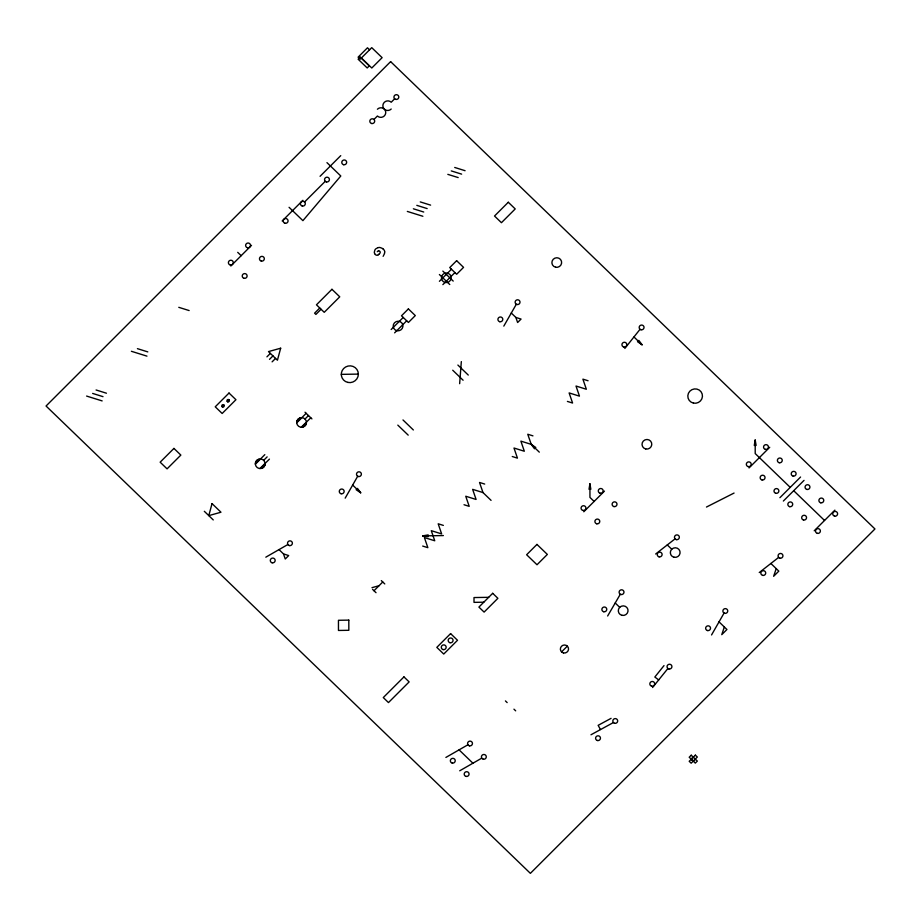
<?xml version="1.0" encoding="UTF-8"?>
<svg xmlns="http://www.w3.org/2000/svg" width="921" height="921" viewBox="0 0 921 921"><rect width="100%" height="100%" fill="white"/><g stroke="black" fill="none" stroke-linecap="round" stroke-linejoin="round"><path stroke-width="1.38" d="M459.648 383.677L461.329 361.608M589.924 483.847L589.014 489.258L590.845 489.224L589.924 483.847L589.947 497.409L594.126 501.45M755.185 440.008L754.276 445.407L756.106 445.384L755.185 440.008L755.208 453.569L790.241 487.37M384.541 253.171L384.115 254.438A1.382 1.347 -18.6 0 1 383.93 254.806L383.7 255.244M724.332 626.982L721.765 634.661L726.934 629.492L719.002 621.836M776.219 568.625L773.64 576.293L778.809 571.124L770.877 563.479M345.179 498.146L357.647 476.33M503.81 326.115L516.29 304.298M711.553 634.949L724.021 613.144M377.253 251.732L377.99 251.007A1.704 1.669 -18.6 0 1 378.347 250.869L378.612 250.834M607.641 615.988L620.259 594.321M624.818 348.46L640.026 329.304M664.018 665.595L654.831 677.039L658.722 679.94M652.552 687.527L667.909 668.496M373.972 119.454L377.414 116.011A4.893 4.789 -18.6 0 0 384.322 115.908A4.893 4.789 -18.6 0 0 384.31 109.127A4.893 4.789 -18.6 0 1 384.299 102.335A4.893 4.789 -18.6 0 1 391.206 102.231L394.649 98.789M320.071 176.302L340.747 155.649M230.837 266.008L251.514 245.354M282.183 220.971L302.859 200.306M304.586 201.975L325.263 181.31M266.929 356.841L270.371 353.399M319.771 307.994L314.602 313.163L315.891 314.418L321.061 309.249M222.145 406.702L223.861 404.987M227.303 401.533L229.03 399.818M269.519 359.351L272.961 355.909M378.922 254.254L379.855 253.287A5.917 5.779 -18.6 0 0 380.189 252.527L380.223 252.296A1.577 1.543 -18.6 0 0 380.062 251.698L379.982 251.571A2.89 2.821 -18.6 0 0 379.636 251.237A1.83 1.796 -18.6 0 0 378.957 250.892M272.109 361.849L275.563 358.407M255.359 464.115L264.822 454.652M296.712 422.785L306.163 413.333M391.16 329.511L403.225 317.457M439.409 281.296L451.463 269.243M263.682 460.327L267.125 456.885M305.035 418.997L308.477 415.555M394.625 332.849L406.691 320.796M442.863 284.635L454.928 272.581M259.975 468.559L269.439 459.107M301.317 427.24L310.78 417.777M374.007 590.741L382.756 581.991M583.787 511.777L604.464 491.112M561.568 651.895L567.336 646.128M749.049 467.937L769.726 447.272M779.903 497.697L800.568 477.032M783.357 501.036L804.033 480.371M814.21 530.795L834.875 510.142M691.153 759.111L693.179 757.085M693.352 761.241L695.378 759.215M655.648 554.005L675.035 538.877M759.249 572.551L778.636 557.424M265.812 557.182L287.801 544.553M445.879 757.442L467.868 744.813M459.717 770.796L481.706 758.167M590.971 734.774L613.386 722.559M611.072 718.357L598.143 725.334L600.446 729.536M706.465 507.045L734.06 493.057M371.98 587.667L379.026 585.721M422.658 535.884L428.15 534.905L428.15 536.701L422.658 535.884L443.369 535.573M341.277 374.363L358.373 374.099M488.671 597.326L474.004 597.556L474.004 602.357L483.79 602.207M299.567 418.099L301.305 418.192M298.669 418.641L300.753 418.744M298.047 419.193A4.893 4.789 -18.6 0 1 306.267 421.024A4.893 4.789 -18.6 0 1 300.442 427.125A4.893 4.789 -18.6 0 1 298.047 419.193L300.2 419.297M297.587 419.746L299.647 419.849M297.241 420.298L299.095 420.39M296.988 420.874L298.542 420.943M296.827 421.438L298.001 421.496M296.723 422.014L297.448 422.048M305.53 423.038L306.417 423.073M304.978 423.579L306.29 423.648M304.425 424.132L306.094 424.224M303.872 424.685L305.818 424.788M303.32 425.237L305.427 425.341M302.767 425.79L304.92 425.893M302.215 426.342L304.229 426.435M301.662 426.895L303.147 426.964M258.214 459.429L259.952 459.521M257.316 459.959L259.4 460.074M256.694 460.512A4.893 4.789 -18.6 0 1 264.914 462.342A4.893 4.789 -18.6 0 1 259.089 468.444A4.893 4.789 -18.6 0 1 256.694 460.512L258.847 460.615M256.234 461.064L258.306 461.168M255.9 461.628L257.753 461.72M255.647 462.192L257.201 462.273M255.474 462.768L256.648 462.826M255.382 463.344L256.096 463.378M264.177 464.357L265.064 464.403M263.625 464.909L264.949 464.978M263.072 465.462L264.741 465.542M262.52 466.014L264.465 466.107M261.967 466.567L264.085 466.671M261.426 467.108L263.579 467.223M260.873 467.661L262.876 467.764M260.321 468.213L261.806 468.294M454.709 167.461L465.07 170.696M451.267 170.903L461.628 174.138M447.825 174.357L458.186 177.58M420.252 201.906L430.614 205.13M416.81 205.348L427.171 208.583M413.368 208.791L423.729 212.026M407.324 211.427L422.877 216.274M515.875 317.446L521.067 319.069L517.614 322.511L515.875 317.446L511.27 313.002M588.07 380.753L582.889 379.141L586.366 389.261L576.005 386.026L579.47 396.145L569.109 392.91L572.586 403.041L567.405 401.418M178.778 307.326L189.139 310.561M532.948 435.863L527.756 434.24L531.233 444.359L534.479 448.757L535.769 447.468L531.233 444.359L520.872 441.124L524.337 451.244L513.976 448.02L517.452 458.14L512.272 456.517M137.425 348.656L147.797 351.891M131.392 351.292L146.946 356.139M484.699 484.066L479.519 482.454L482.995 492.574L491.066 500.368M482.995 492.574L472.634 489.339L476.099 499.458L465.738 496.235L469.215 506.354L464.023 504.731M96.083 389.986L106.445 393.209M92.641 393.428L103.002 396.652M86.597 396.065L102.15 400.911M443.358 525.396L438.177 523.784L441.643 533.904L431.281 530.669L434.758 540.788L424.385 537.553L427.862 547.673L422.681 546.061M283.507 553.935L288.687 555.559L285.245 559.001L283.507 553.935L279.005 549.595M642.075 344.811L637.528 341.703L638.829 340.413L642.075 344.811L634.005 337.017M360.71 492.816L356.162 489.707L357.463 488.418L360.71 492.816L352.628 485.033M383.113 249.004L383.286 249.154A12.031 11.766 -18.6 0 1 383.677 249.51A1.807 1.773 -18.6 0 1 383.93 249.81A10.902 10.661 -18.6 0 1 384.564 250.973M369.551 49.792L367.479 47.788L358.108 57.16L360.192 59.163L371.739 47.65L382.123 57.666L371.785 68.004L361.4 57.988M793.695 490.709L824.537 520.469M442.84 271.073L453.213 281.089M326.955 162.637L340.793 175.992L302.905 220.649L289.067 207.306M439.386 274.516L449.77 284.531M667.276 544.933L671.743 549.238M457.887 365.05L468.271 375.066M531.233 444.359L539.303 452.153M452.718 370.219L463.102 380.235M615.24 603.013L619.706 607.33M237.71 252.342L241.175 255.681M402.984 419.953L413.356 429.969M397.814 425.122L408.199 435.138M691.234 759.272L693.191 761.149M305.012 412.217L311.931 418.894M381.317 580.598L384.782 583.937M505.433 700.927L507.16 702.596M513.953 709.17L515.679 710.839M372.556 589.359L376.021 592.698M459.107 749.89L472.945 763.244M204.324 511.305L213.258 519.928M378.796 254.369A22.795 22.288 -18.6 0 1 378.312 254.76M378.105 254.91A5.457 5.33 -18.6 0 1 377.794 255.094L377.518 255.198A2.844 2.775 -18.6 0 1 377 255.255A1.854 1.819 -18.6 0 1 376.505 255.186A2.694 2.636 -18.6 0 1 375.941 254.967A3.661 3.58 -18.6 0 1 375.331 254.564A1.646 1.612 -18.6 0 1 375.008 254.208A7.184 7.023 -18.6 0 1 374.778 253.828M374.686 253.62A6.873 6.723 -18.6 0 1 374.329 252.55L374.34 252.216A25.109 24.556 -18.6 0 1 374.743 250.535A5.089 4.973 -18.6 0 1 374.893 250.075A2.406 2.349 -18.6 0 1 375.319 249.361A4.133 4.041 -18.6 0 1 375.756 248.923A6.723 6.574 -18.6 0 1 376.136 248.624M376.666 248.313A19.111 18.685 -18.6 0 1 377.748 247.807M378.209 247.645A10.879 10.638 -18.6 0 1 378.669 247.542A5.584 5.457 -18.6 0 1 379.176 247.473A2.187 2.141 -18.6 0 1 379.797 247.496A3.834 3.753 -18.6 0 1 380.212 247.588A14.471 14.149 -18.6 0 1 380.81 247.784A8.485 8.301 -18.6 0 1 381.259 247.956L381.559 248.071A7.069 6.919 -18.6 0 1 382.675 248.624A5.86 5.733 -18.6 0 1 382.998 248.9M384.679 251.329A1.796 1.75 -18.6 0 1 384.736 251.767A4.501 4.398 -18.6 0 1 384.679 252.469A14.195 13.884 -18.6 0 1 384.587 253.01M383.355 255.923A9.958 9.74 -18.6 0 1 383.101 256.303M377.403 109.231A4.893 4.789 -18.6 0 1 384.31 109.127A4.893 4.789 -18.6 0 0 391.218 109.023M212.037 503.603L208.791 515.622L220.971 512.226L212.037 503.603M280.675 348.207L277.428 360.215L268.495 351.592L280.675 348.207M360.18 57.125L358.119 59.197L367.203 67.958L369.263 65.886L360.18 57.125M390.619 61.626L46.05 406.011L530.381 873.35L874.95 528.965L390.619 61.626M331.951 289.298L316.456 304.805L324.238 312.311L339.745 296.815L331.951 289.298M229.018 393.037L215.238 406.806L222.157 413.483L235.937 399.714L229.018 393.037M173.931 448.412L160.15 462.181L167.069 468.858L180.85 455.089L173.931 448.412M508.3 202.252L494.519 216.021L501.438 222.698L515.219 208.929L508.3 202.252M408.383 308.903L401.498 315.788L408.417 322.465L415.302 315.581L408.383 308.903M456.632 260.689L449.736 267.574L456.655 274.251L463.551 267.366L456.632 260.689M403.951 676.9L383.286 697.565L388.466 702.573L409.143 681.908L403.951 676.9M536.966 544.415L526.628 554.741L537.012 564.757L547.35 554.43L536.966 544.415M450.599 633.602L436.819 647.371L443.738 654.048L457.518 640.279L450.599 633.602M492.689 593.308L478.908 607.089L484.101 612.097L497.881 598.316L492.689 593.308M691.234 755.208L689.196 757.235L695.297 763.118L697.335 761.091L691.234 755.208M695.378 755.139L689.207 761.299L691.164 763.187L697.324 757.027L695.378 755.139M348.806 620.121L338.456 620.282L338.468 630.459L348.829 630.298L348.806 620.121M396.916 330.697A4.893 4.789 -18.6 0 0 402.742 324.595A4.893 4.789 -18.6 0 0 394.522 322.764A4.893 4.789 -18.6 0 0 396.916 330.697M563.445 652.92A4.098 4.006 -18.6 0 0 568.384 647.866A4.098 4.006 -18.6 0 0 561.522 646.254A4.098 4.006 -18.6 0 0 563.445 652.92M466.061 776.415A2.452 2.395 -18.6 0 0 468.973 773.364A2.452 2.395 -18.6 0 0 464.863 772.454A2.452 2.395 -18.6 0 0 466.061 776.415M483.295 759.203A2.452 2.395 -18.6 0 0 486.196 756.153A2.452 2.395 -18.6 0 0 482.086 755.232A2.452 2.395 -18.6 0 0 483.295 759.203M452.223 763.072A2.452 2.395 -18.6 0 0 455.135 760.021A2.452 2.395 -18.6 0 0 451.025 759.1A2.452 2.395 -18.6 0 0 452.223 763.072M469.457 745.849A2.452 2.395 -18.6 0 0 472.358 742.798A2.452 2.395 -18.6 0 0 468.248 741.877A2.452 2.395 -18.6 0 0 469.457 745.849M597.453 740.53A2.452 2.395 -18.6 0 0 600.365 737.479A2.452 2.395 -18.6 0 0 596.255 736.57A2.452 2.395 -18.6 0 0 597.453 740.53M614.675 723.307A2.452 2.395 -18.6 0 0 617.588 720.268A2.452 2.395 -18.6 0 0 613.478 719.347A2.452 2.395 -18.6 0 0 614.675 723.307M651.688 686.191A2.452 2.395 -18.6 0 0 654.601 683.14A2.452 2.395 -18.6 0 0 650.491 682.231A2.452 2.395 -18.6 0 0 651.688 686.191M668.911 668.98A2.452 2.395 -18.6 0 0 671.823 665.929A2.452 2.395 -18.6 0 0 667.713 665.008A2.452 2.395 -18.6 0 0 668.911 668.98M707.512 630.563A2.452 2.395 -18.6 0 0 710.425 627.512A2.452 2.395 -18.6 0 0 706.315 626.591A2.452 2.395 -18.6 0 0 707.512 630.563M724.735 613.34A2.452 2.395 -18.6 0 0 727.648 610.289A2.452 2.395 -18.6 0 0 723.538 609.38A2.452 2.395 -18.6 0 0 724.735 613.34M762.703 575.395A2.452 2.395 -18.6 0 0 765.616 572.344A2.452 2.395 -18.6 0 0 761.506 571.434A2.452 2.395 -18.6 0 0 762.703 575.395M779.937 558.184A2.452 2.395 -18.6 0 0 782.85 555.133A2.452 2.395 -18.6 0 0 778.74 554.212A2.452 2.395 -18.6 0 0 779.937 558.184M622.02 615.343A4.893 4.789 -18.6 0 0 627.846 609.242A4.893 4.789 -18.6 0 0 619.626 607.411A4.893 4.789 -18.6 0 0 622.02 615.343M603.75 611.74A2.452 2.395 -18.6 0 0 606.663 608.689A2.452 2.395 -18.6 0 0 602.553 607.768A2.452 2.395 -18.6 0 0 603.75 611.74M620.973 594.517A2.452 2.395 -18.6 0 0 623.885 591.466A2.452 2.395 -18.6 0 0 619.775 590.557A2.452 2.395 -18.6 0 0 620.973 594.517M674.068 557.251A4.893 4.789 -18.6 0 0 679.894 551.149A4.893 4.789 -18.6 0 0 671.662 549.319A4.893 4.789 -18.6 0 0 674.068 557.251M659.102 556.848A2.452 2.395 -18.6 0 0 662.015 553.797A2.452 2.395 -18.6 0 0 657.905 552.888A2.452 2.395 -18.6 0 0 659.102 556.848M676.336 539.625A2.452 2.395 -18.6 0 0 679.249 536.575A2.452 2.395 -18.6 0 0 675.128 535.665A2.452 2.395 -18.6 0 0 676.336 539.625M443.151 649.604A2.452 2.395 -18.6 0 0 446.063 646.554A2.452 2.395 -18.6 0 0 441.953 645.644A2.452 2.395 -18.6 0 0 443.151 649.604M450.047 642.72A2.452 2.395 -18.6 0 0 452.959 639.669A2.452 2.395 -18.6 0 0 448.838 638.76A2.452 2.395 -18.6 0 0 450.047 642.72M596.762 523.796A2.452 2.395 -18.6 0 0 599.675 520.745A2.452 2.395 -18.6 0 0 595.565 519.835A2.452 2.395 -18.6 0 0 596.762 523.796M613.985 506.585A2.452 2.395 -18.6 0 0 616.897 503.534A2.452 2.395 -18.6 0 0 612.787 502.613A2.452 2.395 -18.6 0 0 613.985 506.585M582.924 510.441A2.452 2.395 -18.6 0 0 585.837 507.39A2.452 2.395 -18.6 0 0 581.727 506.481A2.452 2.395 -18.6 0 0 582.924 510.441M600.147 493.23A2.452 2.395 -18.6 0 0 603.059 490.179A2.452 2.395 -18.6 0 0 598.949 489.258A2.452 2.395 -18.6 0 0 600.147 493.23M817.376 533.363A2.452 2.395 -18.6 0 0 820.289 530.312A2.452 2.395 -18.6 0 0 816.179 529.402A2.452 2.395 -18.6 0 0 817.376 533.363M834.599 516.151A2.452 2.395 -18.6 0 0 837.511 513.101A2.452 2.395 -18.6 0 0 833.401 512.18A2.452 2.395 -18.6 0 0 834.599 516.151M803.538 520.008A2.452 2.395 -18.6 0 0 806.451 516.957A2.452 2.395 -18.6 0 0 802.341 516.048A2.452 2.395 -18.6 0 0 803.538 520.008M820.761 502.797A2.452 2.395 -18.6 0 0 823.673 499.746A2.452 2.395 -18.6 0 0 819.563 498.825A2.452 2.395 -18.6 0 0 820.761 502.797M789.7 506.665A2.452 2.395 -18.6 0 0 792.613 503.614A2.452 2.395 -18.6 0 0 788.503 502.693A2.452 2.395 -18.6 0 0 789.7 506.665M806.923 489.442A2.452 2.395 -18.6 0 0 809.835 486.392A2.452 2.395 -18.6 0 0 805.725 485.471A2.452 2.395 -18.6 0 0 806.923 489.442M775.862 493.311A2.452 2.395 -18.6 0 0 778.775 490.26A2.452 2.395 -18.6 0 0 774.665 489.339A2.452 2.395 -18.6 0 0 775.862 493.311M793.085 476.088A2.452 2.395 -18.6 0 0 795.997 473.037A2.452 2.395 -18.6 0 0 791.887 472.128A2.452 2.395 -18.6 0 0 793.085 476.088M762.024 479.956A2.452 2.395 -18.6 0 0 764.937 476.905A2.452 2.395 -18.6 0 0 760.827 475.984A2.452 2.395 -18.6 0 0 762.024 479.956M779.247 462.733A2.452 2.395 -18.6 0 0 782.159 459.683A2.452 2.395 -18.6 0 0 778.049 458.773A2.452 2.395 -18.6 0 0 779.247 462.733M748.186 466.602A2.452 2.395 -18.6 0 0 751.099 463.551A2.452 2.395 -18.6 0 0 746.989 462.641A2.452 2.395 -18.6 0 0 748.186 466.602M765.409 449.379A2.452 2.395 -18.6 0 0 768.321 446.328A2.452 2.395 -18.6 0 0 764.211 445.419A2.452 2.395 -18.6 0 0 765.409 449.379M645.759 448.964A4.893 4.789 -18.6 0 0 651.584 442.863A4.893 4.789 -18.6 0 0 643.353 441.032A4.893 4.789 -18.6 0 0 645.759 448.964M693.421 403.087A7.345 7.172 -18.6 0 0 702.159 393.935A7.345 7.172 -18.6 0 0 689.829 391.195A7.345 7.172 -18.6 0 0 693.421 403.087M623.805 346.998A2.452 2.395 -18.6 0 0 626.717 343.947A2.452 2.395 -18.6 0 0 622.608 343.026A2.452 2.395 -18.6 0 0 623.805 346.998M641.039 329.776A2.452 2.395 -18.6 0 0 643.94 326.725A2.452 2.395 -18.6 0 0 639.83 325.815A2.452 2.395 -18.6 0 0 641.039 329.776M272.156 562.8A2.452 2.395 -18.6 0 0 275.068 559.749A2.452 2.395 -18.6 0 0 270.958 558.84A2.452 2.395 -18.6 0 0 272.156 562.8M289.39 545.577A2.452 2.395 -18.6 0 0 292.291 542.527A2.452 2.395 -18.6 0 0 288.181 541.617A2.452 2.395 -18.6 0 0 289.39 545.577M341.138 493.748A2.452 2.395 -18.6 0 0 344.051 490.697A2.452 2.395 -18.6 0 0 339.941 489.788A2.452 2.395 -18.6 0 0 341.138 493.748M358.373 476.537A2.452 2.395 -18.6 0 0 361.285 473.486A2.452 2.395 -18.6 0 0 357.175 472.565A2.452 2.395 -18.6 0 0 358.373 476.537M499.781 321.717A2.452 2.395 -18.6 0 0 502.693 318.666A2.452 2.395 -18.6 0 0 498.572 317.757A2.452 2.395 -18.6 0 0 499.781 321.717M517.003 304.506A2.452 2.395 -18.6 0 0 519.916 301.455A2.452 2.395 -18.6 0 0 515.806 300.534A2.452 2.395 -18.6 0 0 517.003 304.506M555.616 267.228A4.893 4.789 -18.6 0 0 561.442 261.127A4.893 4.789 -18.6 0 0 553.222 259.296A4.893 4.789 -18.6 0 0 555.616 267.228M347.827 382.411A8.565 8.37 -18.6 0 0 358.016 371.739A8.565 8.37 -18.6 0 0 343.625 368.538A8.565 8.37 -18.6 0 0 347.827 382.411M445.165 282.482A4.893 4.789 -18.6 0 0 450.991 276.381A4.893 4.789 -18.6 0 0 442.759 274.55A4.893 4.789 -18.6 0 0 445.165 282.482M222.698 407.013A1.22 1.197 -18.6 0 0 224.171 405.505A1.22 1.197 -18.6 0 0 222.122 405.021A1.22 1.197 -18.6 0 0 222.698 407.013M227.867 401.844A1.22 1.197 -18.6 0 0 229.341 400.336A1.22 1.197 -18.6 0 0 227.291 399.852A1.22 1.197 -18.6 0 0 227.867 401.844M244.1 278.315A2.452 2.395 -18.6 0 0 247.012 275.264A2.452 2.395 -18.6 0 0 242.902 274.343A2.452 2.395 -18.6 0 0 244.1 278.315M261.322 261.092A2.452 2.395 -18.6 0 0 264.235 258.041A2.452 2.395 -18.6 0 0 260.125 257.132A2.452 2.395 -18.6 0 0 261.322 261.092M230.262 264.96A2.452 2.395 -18.6 0 0 233.174 261.909A2.452 2.395 -18.6 0 0 229.064 260.988A2.452 2.395 -18.6 0 0 230.262 264.96M247.484 247.737A2.452 2.395 -18.6 0 0 250.397 244.687A2.452 2.395 -18.6 0 0 246.287 243.777A2.452 2.395 -18.6 0 0 247.484 247.737M285.061 223.262A2.452 2.395 -18.6 0 0 287.974 220.211A2.452 2.395 -18.6 0 0 283.864 219.29A2.452 2.395 -18.6 0 0 285.061 223.262M302.295 206.039A2.452 2.395 -18.6 0 0 305.208 202.988A2.452 2.395 -18.6 0 0 301.098 202.067A2.452 2.395 -18.6 0 0 302.295 206.039M326.414 181.932A2.452 2.395 -18.6 0 0 329.327 178.881A2.452 2.395 -18.6 0 0 325.217 177.96A2.452 2.395 -18.6 0 0 326.414 181.932M343.648 164.709A2.452 2.395 -18.6 0 0 346.561 161.659A2.452 2.395 -18.6 0 0 342.439 160.749A2.452 2.395 -18.6 0 0 343.648 164.709M371.681 123.518A2.452 2.395 -18.6 0 0 374.594 120.467A2.452 2.395 -18.6 0 0 370.484 119.546A2.452 2.395 -18.6 0 0 371.681 123.518M395.8 99.41A2.452 2.395 -18.6 0 0 398.712 96.36A2.452 2.395 -18.6 0 0 394.602 95.439A2.452 2.395 -18.6 0 0 395.8 99.41"/></g></svg>
